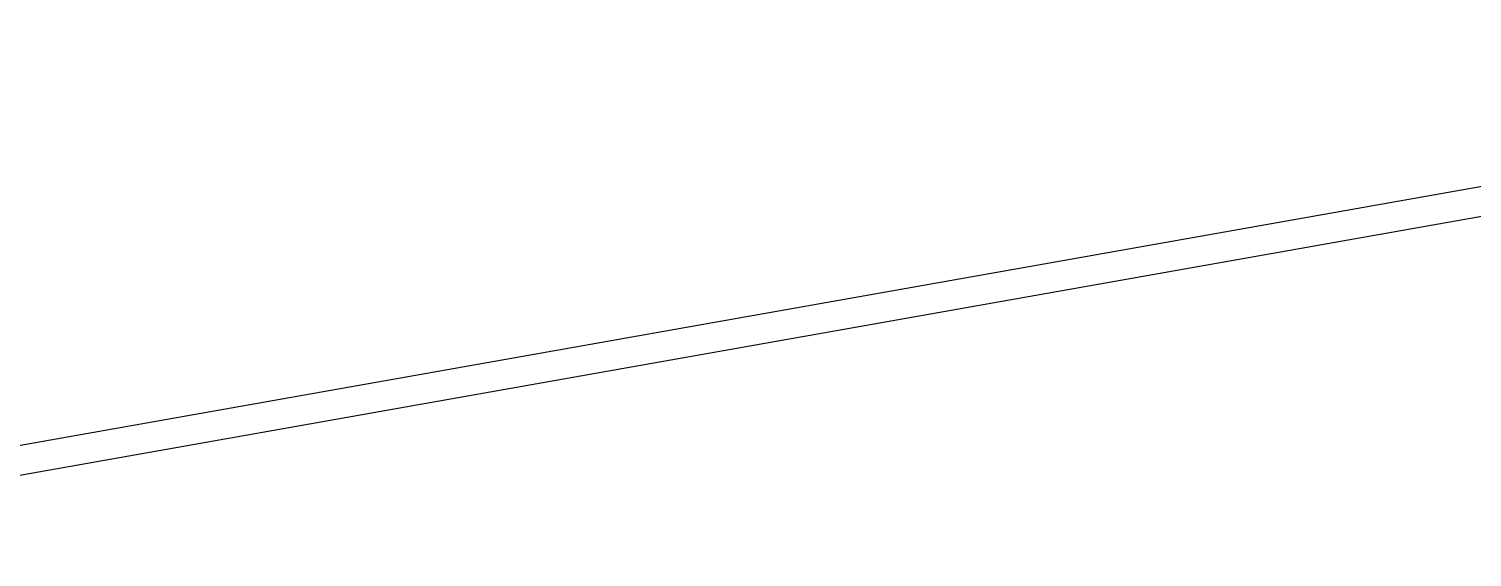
# Model space of a CAD drawing. Header units: millimetres. Extents: x -65527 to 8894748, y -37603 to 223697.
# Drawn here: x -31373.85 to -31366.71, y 101072.61 to 101075.23 of the extents above; entities that cross this region are included whole.
import ezdxf

# ---------------------------------------------------------------- set-up
doc = ezdxf.new("R2010")
doc.units = ezdxf.units.MM
doc.header["$LTSCALE"] = 10
doc.layers.add('Архитектура', color=251, linetype='Continuous')

msp = doc.modelspace()

# ---------------------------------------------------------------- linework, layer by layer
at = {"layer": 'Архитектура', "lineweight": 25, "transparency": 33554684}
for points in [[(-31366.4325, 101074.3399), (-31375.606, 101072.714, -0.414362), (-31375.9593, 101072.9609), (-31376.3849, 101075.3619, -0.151171), (-31376.3626, 101075.5405), (-31375.974, 101075.7754, -0.035408), (-31368.5859, 101077.0849), (-31367.978, 101076.4497, 0.527868), (-31367.4824, 101076.5375), (-31367.1299, 101077.3429, -0.527868), (-31366.6343, 101077.4308)], [(-31366.4325, 101074.3399), (-31375.606, 101072.714, -0.414362), (-31375.9593, 101072.9609), (-31376.3849, 101075.3619, -0.151171), (-31376.3626, 101075.5405), (-31375.974, 101075.7754, -0.035408), (-31368.5859, 101077.0849), (-31367.978, 101076.4497, 0.527868), (-31367.4824, 101076.5375), (-31367.1299, 101077.3429, -0.527868), (-31366.6343, 101077.4308)], [(-31366.4325, 101074.3399), (-31375.606, 101072.714, -0.414362), (-31375.9593, 101072.9609), (-31376.3849, 101075.3619, -0.151171), (-31376.3626, 101075.5405), (-31375.974, 101075.7754, -0.035408), (-31368.5859, 101077.0849), (-31367.978, 101076.4497, 0.527868), (-31367.4824, 101076.5375), (-31367.1299, 101077.3429, -0.527868), (-31366.6343, 101077.4308)], [(-31366.4325, 101074.3399), (-31375.606, 101072.714, -0.414362), (-31375.9593, 101072.9609), (-31376.3849, 101075.3619, -0.151171), (-31376.3626, 101075.5405), (-31375.974, 101075.7754, -0.035408), (-31368.5859, 101077.0849), (-31367.978, 101076.4497, 0.527868), (-31367.4824, 101076.5375), (-31367.1299, 101077.3429, -0.527868), (-31366.6343, 101077.4308)], [(-31366.4325, 101074.3399), (-31375.606, 101072.714, -0.414362), (-31375.9593, 101072.9609), (-31376.3849, 101075.3619, -0.151171), (-31376.3626, 101075.5405), (-31375.974, 101075.7754, -0.035408), (-31368.5859, 101077.0849), (-31367.978, 101076.4497, 0.527868), (-31367.4824, 101076.5375), (-31367.1299, 101077.3429, -0.527868), (-31366.6343, 101077.4308)], [(-31366.4325, 101074.3399), (-31375.606, 101072.714, -0.414362), (-31375.9593, 101072.9609), (-31376.3849, 101075.3619, -0.151171), (-31376.3626, 101075.5405), (-31375.974, 101075.7754, -0.035408), (-31368.5859, 101077.0849), (-31367.978, 101076.4497, 0.527868), (-31367.4824, 101076.5375), (-31367.1299, 101077.3429, -0.527868), (-31366.6343, 101077.4308)], [(-31366.4325, 101074.3399), (-31375.606, 101072.714, -0.414362), (-31375.9593, 101072.9609), (-31376.3849, 101075.3619, -0.151171), (-31376.3626, 101075.5405), (-31375.974, 101075.7754, -0.035408), (-31368.5859, 101077.0849), (-31367.978, 101076.4497, 0.527868), (-31367.4824, 101076.5375), (-31367.1299, 101077.3429, -0.527868), (-31366.6343, 101077.4308)], [(-31366.4325, 101074.3399), (-31375.606, 101072.714, -0.414362), (-31375.9593, 101072.9609), (-31376.3849, 101075.3619, -0.151171), (-31376.3626, 101075.5405), (-31375.974, 101075.7754, -0.035408), (-31368.5859, 101077.0849), (-31367.978, 101076.4497, 0.527868), (-31367.4824, 101076.5375), (-31367.1299, 101077.3429, -0.527868), (-31366.6343, 101077.4308)], [(-31366.4325, 101074.3399), (-31375.606, 101072.714, -0.414362), (-31375.9593, 101072.9609), (-31376.3849, 101075.3619, -0.151171), (-31376.3626, 101075.5405), (-31375.974, 101075.7754, -0.035408), (-31368.5859, 101077.0849), (-31367.978, 101076.4497, 0.527868), (-31367.4824, 101076.5375), (-31367.1299, 101077.3429, -0.527868), (-31366.6343, 101077.4308)], [(-31366.4325, 101074.3399), (-31375.606, 101072.714, -0.414362), (-31375.9593, 101072.9609), (-31376.3849, 101075.3619, -0.151171), (-31376.3626, 101075.5405), (-31375.974, 101075.7754, -0.035408), (-31368.5859, 101077.0849), (-31367.978, 101076.4497, 0.527868), (-31367.4824, 101076.5375), (-31367.1299, 101077.3429, -0.527868), (-31366.6343, 101077.4308)], [(-31366.4325, 101074.3399), (-31375.606, 101072.714, -0.414362), (-31375.9593, 101072.9609), (-31376.3849, 101075.3619, -0.151171), (-31376.3626, 101075.5405), (-31375.974, 101075.7754, -0.035408), (-31368.5859, 101077.0849), (-31367.978, 101076.4497, 0.527868), (-31367.4824, 101076.5375), (-31367.1299, 101077.3429, -0.527868), (-31366.6343, 101077.4308)], [(-31366.4325, 101074.3399), (-31375.606, 101072.714, -0.414362), (-31375.9593, 101072.9609), (-31376.3849, 101075.3619, -0.151171), (-31376.3626, 101075.5405), (-31375.974, 101075.7754, -0.035408), (-31368.5859, 101077.0849), (-31367.978, 101076.4497, 0.527868), (-31367.4824, 101076.5375), (-31367.1299, 101077.3429, -0.527868), (-31366.6343, 101077.4308)], [(-31366.4325, 101074.3399), (-31375.606, 101072.714, -0.414362), (-31375.9593, 101072.9609), (-31376.3849, 101075.3619, -0.151171), (-31376.3626, 101075.5405), (-31375.974, 101075.7754, -0.035408), (-31368.5859, 101077.0849), (-31367.978, 101076.4497, 0.527868), (-31367.4824, 101076.5375), (-31367.1299, 101077.3429, -0.527868), (-31366.6343, 101077.4308)], [(-31366.4325, 101074.3399), (-31375.606, 101072.714, -0.414362), (-31375.9593, 101072.9609), (-31376.3849, 101075.3619, -0.151171), (-31376.3626, 101075.5405), (-31375.974, 101075.7754, -0.035408), (-31368.5859, 101077.0849), (-31367.978, 101076.4497, 0.527868), (-31367.4824, 101076.5375), (-31367.1299, 101077.3429, -0.527868), (-31366.6343, 101077.4308)], [(-31366.4325, 101074.3399), (-31375.606, 101072.714, -0.414362), (-31375.9593, 101072.9609), (-31376.3849, 101075.3619, -0.151171), (-31376.3626, 101075.5405), (-31375.974, 101075.7754, -0.035408), (-31368.5859, 101077.0849), (-31367.978, 101076.4497, 0.527868), (-31367.4824, 101076.5375), (-31367.1299, 101077.3429, -0.527868), (-31366.6343, 101077.4308)], [(-31366.4325, 101074.3399), (-31375.606, 101072.714, -0.414362), (-31375.9593, 101072.9609), (-31376.3849, 101075.3619, -0.151171), (-31376.3626, 101075.5405), (-31375.974, 101075.7754, -0.035408), (-31368.5859, 101077.0849), (-31367.978, 101076.4497, 0.527868), (-31367.4824, 101076.5375), (-31367.1299, 101077.3429, -0.527868), (-31366.6343, 101077.4308)], [(-31366.4325, 101074.3399), (-31375.606, 101072.714, -0.414362), (-31375.9593, 101072.9609), (-31376.3849, 101075.3619, -0.151171), (-31376.3626, 101075.5405), (-31375.974, 101075.7754, -0.035408), (-31368.5859, 101077.0849), (-31367.978, 101076.4497, 0.527868), (-31367.4824, 101076.5375), (-31367.1299, 101077.3429, -0.527868), (-31366.6343, 101077.4308)], [(-31366.4325, 101074.3399), (-31375.606, 101072.714, -0.414362), (-31375.9593, 101072.9609), (-31376.3849, 101075.3619, -0.151171), (-31376.3626, 101075.5405), (-31375.974, 101075.7754, -0.035408), (-31368.5859, 101077.0849), (-31367.978, 101076.4497, 0.527868), (-31367.4824, 101076.5375), (-31367.1299, 101077.3429, -0.527868), (-31366.6343, 101077.4308)], [(-31366.4325, 101074.3399), (-31375.606, 101072.714, -0.414362), (-31375.9593, 101072.9609), (-31376.3849, 101075.3619, -0.151171), (-31376.3626, 101075.5405), (-31375.974, 101075.7754, -0.035408), (-31368.5859, 101077.0849), (-31367.978, 101076.4497, 0.527868), (-31367.4824, 101076.5375), (-31367.1299, 101077.3429, -0.527868), (-31366.6343, 101077.4308)], [(-31366.4325, 101074.3399), (-31375.606, 101072.714, -0.414362), (-31375.9593, 101072.9609), (-31376.3849, 101075.3619, -0.151171), (-31376.3626, 101075.5405), (-31375.974, 101075.7754, -0.035408), (-31368.5859, 101077.0849), (-31367.978, 101076.4497, 0.527868), (-31367.4824, 101076.5375), (-31367.1299, 101077.3429, -0.527868), (-31366.6343, 101077.4308)], [(-31366.4325, 101074.3399), (-31375.606, 101072.714, -0.414362), (-31375.9593, 101072.9609), (-31376.3849, 101075.3619, -0.151171), (-31376.3626, 101075.5405), (-31375.974, 101075.7754, -0.035408), (-31368.5859, 101077.0849), (-31367.978, 101076.4497, 0.527868), (-31367.4824, 101076.5375), (-31367.1299, 101077.3429, -0.527868), (-31366.6343, 101077.4308)], [(-31366.4325, 101074.3399), (-31375.606, 101072.714, -0.414362), (-31375.9593, 101072.9609), (-31376.3849, 101075.3619, -0.151171), (-31376.3626, 101075.5405), (-31375.974, 101075.7754, -0.035408), (-31368.5859, 101077.0849), (-31367.978, 101076.4497, 0.527868), (-31367.4824, 101076.5375), (-31367.1299, 101077.3429, -0.527868), (-31366.6343, 101077.4308)], [(-31366.4325, 101074.3399), (-31375.606, 101072.714, -0.414362), (-31375.9593, 101072.9609), (-31376.3849, 101075.3619, -0.151171), (-31376.3626, 101075.5405), (-31375.974, 101075.7754, -0.035408), (-31368.5859, 101077.0849), (-31367.978, 101076.4497, 0.527868), (-31367.4824, 101076.5375), (-31367.1299, 101077.3429, -0.527868), (-31366.6343, 101077.4308)], [(-31366.4325, 101074.3399), (-31375.606, 101072.714, -0.414362), (-31375.9593, 101072.9609), (-31376.3849, 101075.3619, -0.151171), (-31376.3626, 101075.5405), (-31375.974, 101075.7754, -0.035408), (-31368.5859, 101077.0849), (-31367.978, 101076.4497, 0.527868), (-31367.4824, 101076.5375), (-31367.1299, 101077.3429, -0.527868), (-31366.6343, 101077.4308)], [(-31366.4325, 101074.3399), (-31375.606, 101072.714, -0.414362), (-31375.9593, 101072.9609), (-31376.3849, 101075.3619, -0.151171), (-31376.3626, 101075.5405), (-31375.974, 101075.7754, -0.035408), (-31368.5859, 101077.0849), (-31367.978, 101076.4497, 0.527868), (-31367.4824, 101076.5375), (-31367.1299, 101077.3429, -0.527868), (-31366.6343, 101077.4308)], [(-31366.4325, 101074.3399), (-31375.606, 101072.714, -0.414362), (-31375.9593, 101072.9609), (-31376.3849, 101075.3619, -0.151171), (-31376.3626, 101075.5405), (-31375.974, 101075.7754, -0.035408), (-31368.5859, 101077.0849), (-31367.978, 101076.4497, 0.527868), (-31367.4824, 101076.5375), (-31367.1299, 101077.3429, -0.527868), (-31366.6343, 101077.4308)], [(-31366.4325, 101074.3399), (-31375.606, 101072.714, -0.414362), (-31375.9593, 101072.9609), (-31376.3849, 101075.3619, -0.151171), (-31376.3626, 101075.5405), (-31375.974, 101075.7754, -0.035408), (-31368.5859, 101077.0849), (-31367.978, 101076.4497, 0.527868), (-31367.4824, 101076.5375), (-31367.1299, 101077.3429, -0.527868), (-31366.6343, 101077.4308)], [(-31366.4325, 101074.3399), (-31375.606, 101072.714, -0.414362), (-31375.9593, 101072.9609), (-31376.3849, 101075.3619, -0.151171), (-31376.3626, 101075.5405), (-31375.974, 101075.7754, -0.035408), (-31368.5859, 101077.0849), (-31367.978, 101076.4497, 0.527868), (-31367.4824, 101076.5375), (-31367.1299, 101077.3429, -0.527868), (-31366.6343, 101077.4308)], [(-31366.4325, 101074.3399), (-31375.606, 101072.714, -0.414362), (-31375.9593, 101072.9609), (-31376.3849, 101075.3619, -0.151171), (-31376.3626, 101075.5405), (-31375.974, 101075.7754, -0.035408), (-31368.5859, 101077.0849), (-31367.978, 101076.4497, 0.527868), (-31367.4824, 101076.5375), (-31367.1299, 101077.3429, -0.527868), (-31366.6343, 101077.4308)], [(-31366.4325, 101074.3399), (-31375.606, 101072.714, -0.414362), (-31375.9593, 101072.9609), (-31376.3849, 101075.3619, -0.151171), (-31376.3626, 101075.5405), (-31375.974, 101075.7754, -0.035408), (-31368.5859, 101077.0849), (-31367.978, 101076.4497, 0.527868), (-31367.4824, 101076.5375), (-31367.1299, 101077.3429, -0.527868), (-31366.6343, 101077.4308)], [(-31366.4325, 101074.3399), (-31375.606, 101072.714, -0.414362), (-31375.9593, 101072.9609), (-31376.3849, 101075.3619, -0.151171), (-31376.3626, 101075.5405), (-31375.974, 101075.7754, -0.035408), (-31368.5859, 101077.0849), (-31367.978, 101076.4497, 0.527868), (-31367.4824, 101076.5375), (-31367.1299, 101077.3429, -0.527868), (-31366.6343, 101077.4308)], [(-31366.4325, 101074.3399), (-31375.606, 101072.714, -0.414362), (-31375.9593, 101072.9609), (-31376.3849, 101075.3619, -0.151171), (-31376.3626, 101075.5405), (-31375.974, 101075.7754, -0.035408), (-31368.5859, 101077.0849), (-31367.978, 101076.4497, 0.527868), (-31367.4824, 101076.5375), (-31367.1299, 101077.3429, -0.527868), (-31366.6343, 101077.4308)], [(-31366.4325, 101074.3399), (-31375.606, 101072.714, -0.414362), (-31375.9593, 101072.9609), (-31376.3849, 101075.3619, -0.151171), (-31376.3626, 101075.5405), (-31375.974, 101075.7754, -0.035408), (-31368.5859, 101077.0849), (-31367.978, 101076.4497, 0.527868), (-31367.4824, 101076.5375), (-31367.1299, 101077.3429, -0.527868), (-31366.6343, 101077.4308)], [(-31366.4325, 101074.3399), (-31375.606, 101072.714, -0.414362), (-31375.9593, 101072.9609), (-31376.3849, 101075.3619, -0.151171), (-31376.3626, 101075.5405), (-31375.974, 101075.7754, -0.035408), (-31368.5859, 101077.0849), (-31367.978, 101076.4497, 0.527868), (-31367.4824, 101076.5375), (-31367.1299, 101077.3429, -0.527868), (-31366.6343, 101077.4308)], [(-31366.4325, 101074.3399), (-31375.606, 101072.714, -0.414362), (-31375.9593, 101072.9609), (-31376.3849, 101075.3619, -0.151171), (-31376.3626, 101075.5405), (-31375.974, 101075.7754, -0.035408), (-31368.5859, 101077.0849), (-31367.978, 101076.4497, 0.527868), (-31367.4824, 101076.5375), (-31367.1299, 101077.3429, -0.527868), (-31366.6343, 101077.4308)], [(-31366.4325, 101074.3399), (-31375.606, 101072.714, -0.414362), (-31375.9593, 101072.9609), (-31376.3849, 101075.3619, -0.151171), (-31376.3626, 101075.5405), (-31375.974, 101075.7754, -0.035408), (-31368.5859, 101077.0849), (-31367.978, 101076.4497, 0.527868), (-31367.4824, 101076.5375), (-31367.1299, 101077.3429, -0.527868), (-31366.6343, 101077.4308)], [(-31366.4325, 101074.3399), (-31375.606, 101072.714, -0.414362), (-31375.9593, 101072.9609), (-31376.3849, 101075.3619, -0.151171), (-31376.3626, 101075.5405), (-31375.974, 101075.7754, -0.035408), (-31368.5859, 101077.0849), (-31367.978, 101076.4497, 0.527868), (-31367.4824, 101076.5375), (-31367.1299, 101077.3429, -0.527868), (-31366.6343, 101077.4308)], [(-31366.4325, 101074.3399), (-31375.606, 101072.714, -0.414362), (-31375.9593, 101072.9609), (-31376.3849, 101075.3619, -0.151171), (-31376.3626, 101075.5405), (-31375.974, 101075.7754, -0.035408), (-31368.5859, 101077.0849), (-31367.978, 101076.4497, 0.527868), (-31367.4824, 101076.5375), (-31367.1299, 101077.3429, -0.527868), (-31366.6343, 101077.4308)], [(-31366.4325, 101074.3399), (-31375.606, 101072.714, -0.414362), (-31375.9593, 101072.9609), (-31376.3849, 101075.3619, -0.151171), (-31376.3626, 101075.5405), (-31375.974, 101075.7754, -0.035408), (-31368.5859, 101077.0849), (-31367.978, 101076.4497, 0.527868), (-31367.4824, 101076.5375), (-31367.1299, 101077.3429, -0.527868), (-31366.6343, 101077.4308)], [(-31366.4325, 101074.3399), (-31375.606, 101072.714, -0.414362), (-31375.9593, 101072.9609), (-31376.3849, 101075.3619, -0.151171), (-31376.3626, 101075.5405), (-31375.974, 101075.7754, -0.035408), (-31368.5859, 101077.0849), (-31367.978, 101076.4497, 0.527868), (-31367.4824, 101076.5375), (-31367.1299, 101077.3429, -0.527868), (-31366.6343, 101077.4308)], [(-31366.4325, 101074.3399), (-31375.606, 101072.714, -0.414362), (-31375.9593, 101072.9609), (-31376.3849, 101075.3619, -0.151171), (-31376.3626, 101075.5405), (-31375.974, 101075.7754, -0.035408), (-31368.5859, 101077.0849), (-31367.978, 101076.4497, 0.527868), (-31367.4824, 101076.5375), (-31367.1299, 101077.3429, -0.527868), (-31366.6343, 101077.4308)], [(-31366.4325, 101074.3399), (-31375.606, 101072.714, -0.414362), (-31375.9593, 101072.9609), (-31376.3849, 101075.3619, -0.151171), (-31376.3626, 101075.5405), (-31375.974, 101075.7754, -0.035408), (-31368.5859, 101077.0849), (-31367.978, 101076.4497, 0.527868), (-31367.4824, 101076.5375), (-31367.1299, 101077.3429, -0.527868), (-31366.6343, 101077.4308)], [(-31366.4325, 101074.3399), (-31375.606, 101072.714, -0.414362), (-31375.9593, 101072.9609), (-31376.3849, 101075.3619, -0.151171), (-31376.3626, 101075.5405), (-31375.974, 101075.7754, -0.035408), (-31368.5859, 101077.0849), (-31367.978, 101076.4497, 0.527868), (-31367.4824, 101076.5375), (-31367.1299, 101077.3429, -0.527868), (-31366.6343, 101077.4308)], [(-31366.4325, 101074.3399), (-31375.606, 101072.714, -0.414362), (-31375.9593, 101072.9609), (-31376.3849, 101075.3619, -0.151171), (-31376.3626, 101075.5405), (-31375.974, 101075.7754, -0.035408), (-31368.5859, 101077.0849), (-31367.978, 101076.4497, 0.527868), (-31367.4824, 101076.5375), (-31367.1299, 101077.3429, -0.527868), (-31366.6343, 101077.4308)], [(-31366.4325, 101074.3399), (-31375.606, 101072.714, -0.414362), (-31375.9593, 101072.9609), (-31376.3849, 101075.3619, -0.151171), (-31376.3626, 101075.5405), (-31375.974, 101075.7754, -0.035408), (-31368.5859, 101077.0849), (-31367.978, 101076.4497, 0.527868), (-31367.4824, 101076.5375), (-31367.1299, 101077.3429, -0.527868), (-31366.6343, 101077.4308)], [(-31366.4325, 101074.3399), (-31375.606, 101072.714, -0.414362), (-31375.9593, 101072.9609), (-31376.3849, 101075.3619, -0.151171), (-31376.3626, 101075.5405), (-31375.974, 101075.7754, -0.035408), (-31368.5859, 101077.0849), (-31367.978, 101076.4497, 0.527868), (-31367.4824, 101076.5375), (-31367.1299, 101077.3429, -0.527868), (-31366.6343, 101077.4308)], [(-31366.4325, 101074.3399), (-31375.606, 101072.714, -0.414362), (-31375.9593, 101072.9609), (-31376.3849, 101075.3619, -0.151171), (-31376.3626, 101075.5405), (-31375.974, 101075.7754, -0.035408), (-31368.5859, 101077.0849), (-31367.978, 101076.4497, 0.527868), (-31367.4824, 101076.5375), (-31367.1299, 101077.3429, -0.527868), (-31366.6343, 101077.4308)], [(-31366.4325, 101074.3399), (-31375.606, 101072.714, -0.414362), (-31375.9593, 101072.9609), (-31376.3849, 101075.3619, -0.151171), (-31376.3626, 101075.5405), (-31375.974, 101075.7754, -0.035408), (-31368.5859, 101077.0849), (-31367.978, 101076.4497, 0.527868), (-31367.4824, 101076.5375), (-31367.1299, 101077.3429, -0.527868), (-31366.6343, 101077.4308)], [(-31366.4325, 101074.3399), (-31375.606, 101072.714, -0.414362), (-31375.9593, 101072.9609), (-31376.3849, 101075.3619, -0.151171), (-31376.3626, 101075.5405), (-31375.974, 101075.7754, -0.035408), (-31368.5859, 101077.0849), (-31367.978, 101076.4497, 0.527868), (-31367.4824, 101076.5375), (-31367.1299, 101077.3429, -0.527868), (-31366.6343, 101077.4308)], [(-31366.4325, 101074.3399), (-31375.606, 101072.714, -0.414362), (-31375.9593, 101072.9609), (-31376.3849, 101075.3619, -0.151171), (-31376.3626, 101075.5405), (-31375.974, 101075.7754, -0.035408), (-31368.5859, 101077.0849), (-31367.978, 101076.4497, 0.527868), (-31367.4824, 101076.5375), (-31367.1299, 101077.3429, -0.527868), (-31366.6343, 101077.4308)], [(-31366.4325, 101074.3399), (-31375.606, 101072.714, -0.414362), (-31375.9593, 101072.9609), (-31376.3849, 101075.3619, -0.151171), (-31376.3626, 101075.5405), (-31375.974, 101075.7754, -0.035408), (-31368.5859, 101077.0849), (-31367.978, 101076.4497, 0.527868), (-31367.4824, 101076.5375), (-31367.1299, 101077.3429, -0.527868), (-31366.6343, 101077.4308)], [(-31366.4325, 101074.3399), (-31375.606, 101072.714, -0.414362), (-31375.9593, 101072.9609), (-31376.3849, 101075.3619, -0.151171), (-31376.3626, 101075.5405), (-31375.974, 101075.7754, -0.035408), (-31368.5859, 101077.0849), (-31367.978, 101076.4497, 0.527868), (-31367.4824, 101076.5375), (-31367.1299, 101077.3429, -0.527868), (-31366.6343, 101077.4308)], [(-31366.4325, 101074.3399), (-31375.606, 101072.714, -0.414362), (-31375.9593, 101072.9609), (-31376.3849, 101075.3619, -0.151171), (-31376.3626, 101075.5405), (-31375.974, 101075.7754, -0.035408), (-31368.5859, 101077.0849), (-31367.978, 101076.4497, 0.527868), (-31367.4824, 101076.5375), (-31367.1299, 101077.3429, -0.527868), (-31366.6343, 101077.4308)], [(-31366.4325, 101074.3399), (-31375.606, 101072.714, -0.414362), (-31375.9593, 101072.9609), (-31376.3849, 101075.3619, -0.151171), (-31376.3626, 101075.5405), (-31375.974, 101075.7754, -0.035408), (-31368.5859, 101077.0849), (-31367.978, 101076.4497, 0.527868), (-31367.4824, 101076.5375), (-31367.1299, 101077.3429, -0.527868), (-31366.6343, 101077.4308)], [(-31366.4325, 101074.3399), (-31375.606, 101072.714, -0.414362), (-31375.9593, 101072.9609), (-31376.3849, 101075.3619, -0.151171), (-31376.3626, 101075.5405), (-31375.974, 101075.7754, -0.035408), (-31368.5859, 101077.0849), (-31367.978, 101076.4497, 0.527868), (-31367.4824, 101076.5375), (-31367.1299, 101077.3429, -0.527868), (-31366.6343, 101077.4308)], [(-31366.4325, 101074.3399), (-31375.606, 101072.714, -0.414362), (-31375.9593, 101072.9609), (-31376.3849, 101075.3619, -0.151171), (-31376.3626, 101075.5405), (-31375.974, 101075.7754, -0.035408), (-31368.5859, 101077.0849), (-31367.978, 101076.4497, 0.527868), (-31367.4824, 101076.5375), (-31367.1299, 101077.3429, -0.527868), (-31366.6343, 101077.4308)], [(-31366.4325, 101074.3399), (-31375.606, 101072.714, -0.414362), (-31375.9593, 101072.9609), (-31376.3849, 101075.3619, -0.151171), (-31376.3626, 101075.5405), (-31375.974, 101075.7754, -0.035408), (-31368.5859, 101077.0849), (-31367.978, 101076.4497, 0.527868), (-31367.4824, 101076.5375), (-31367.1299, 101077.3429, -0.527868), (-31366.6343, 101077.4308)], [(-31366.4325, 101074.3399), (-31375.606, 101072.714, -0.414362), (-31375.9593, 101072.9609), (-31376.3849, 101075.3619, -0.151171), (-31376.3626, 101075.5405), (-31375.974, 101075.7754, -0.035408), (-31368.5859, 101077.0849), (-31367.978, 101076.4497, 0.527868), (-31367.4824, 101076.5375), (-31367.1299, 101077.3429, -0.527868), (-31366.6343, 101077.4308)], [(-31355.4247, 101066.0081), (-31354.5312, 101070.7479, 0.249629), (-31354.6772, 101071.2424), (-31355.5677, 101072.0752, -0.267349), (-31355.8273, 101073.0764), (-31354.9961, 101076.0716, 0.551224), (-31355.3431, 101076.4527), (-31358.7046, 101075.8569), (-31359.2197, 101075.2703), (-31359.1133, 101074.67), (-31358.0329, 101074.8615), (-31357.7563, 101073.3009, -0.414326), (-31358.5959, 101072.0995), (-31365.1987, 101070.9292, -0.414362), (-31365.5521, 101071.1762), (-31365.9563, 101073.4572), (-31364.9959, 101073.6274), (-31365.1023, 101074.2276), (-31365.6676, 101074.6227), (-31405.2897, 101067.6002)], [(-31355.4247, 101066.0081), (-31354.5312, 101070.7479, 0.249629), (-31354.6772, 101071.2424), (-31355.5677, 101072.0752, -0.267349), (-31355.8273, 101073.0764), (-31354.9961, 101076.0716, 0.551224), (-31355.3431, 101076.4527), (-31358.7046, 101075.8569), (-31359.2197, 101075.2703), (-31359.1133, 101074.67), (-31358.0329, 101074.8615), (-31357.7563, 101073.3009, -0.414326), (-31358.5959, 101072.0995), (-31365.1987, 101070.9292, -0.414362), (-31365.5521, 101071.1762), (-31365.9563, 101073.4572), (-31364.9959, 101073.6274), (-31365.1023, 101074.2276), (-31365.6676, 101074.6227), (-31405.2897, 101067.6002)], [(-31355.4247, 101066.0081), (-31354.5312, 101070.7479, 0.249629), (-31354.6772, 101071.2424), (-31355.5677, 101072.0752, -0.267349), (-31355.8273, 101073.0764), (-31354.9961, 101076.0716, 0.551224), (-31355.3431, 101076.4527), (-31358.7046, 101075.8569), (-31359.2197, 101075.2703), (-31359.1133, 101074.67), (-31358.0329, 101074.8615), (-31357.7563, 101073.3009, -0.414326), (-31358.5959, 101072.0995), (-31365.1987, 101070.9292, -0.414362), (-31365.5521, 101071.1762), (-31365.9563, 101073.4572), (-31364.9959, 101073.6274), (-31365.1023, 101074.2276), (-31365.6676, 101074.6227), (-31405.2897, 101067.6002)], [(-31355.4247, 101066.0081), (-31354.5312, 101070.7479, 0.249629), (-31354.6772, 101071.2424), (-31355.5677, 101072.0752, -0.267349), (-31355.8273, 101073.0764), (-31354.9961, 101076.0716, 0.551224), (-31355.3431, 101076.4527), (-31358.7046, 101075.8569), (-31359.2197, 101075.2703), (-31359.1133, 101074.67), (-31358.0329, 101074.8615), (-31357.7563, 101073.3009, -0.414326), (-31358.5959, 101072.0995), (-31365.1987, 101070.9292, -0.414362), (-31365.5521, 101071.1762), (-31365.9563, 101073.4572), (-31364.9959, 101073.6274), (-31365.1023, 101074.2276), (-31365.6676, 101074.6227), (-31405.2897, 101067.6002)], [(-31355.4247, 101066.0081), (-31354.5312, 101070.7479, 0.249629), (-31354.6772, 101071.2424), (-31355.5677, 101072.0752, -0.267349), (-31355.8273, 101073.0764), (-31354.9961, 101076.0716, 0.551224), (-31355.3431, 101076.4527), (-31358.7046, 101075.8569), (-31359.2197, 101075.2703), (-31359.1133, 101074.67), (-31358.0329, 101074.8615), (-31357.7563, 101073.3009, -0.414326), (-31358.5959, 101072.0995), (-31365.1987, 101070.9292, -0.414362), (-31365.5521, 101071.1762), (-31365.9563, 101073.4572), (-31364.9959, 101073.6274), (-31365.1023, 101074.2276), (-31365.6676, 101074.6227), (-31405.2897, 101067.6002)], [(-31355.4247, 101066.0081), (-31354.5312, 101070.7479, 0.249629), (-31354.6772, 101071.2424), (-31355.5677, 101072.0752, -0.267349), (-31355.8273, 101073.0764), (-31354.9961, 101076.0716, 0.551224), (-31355.3431, 101076.4527), (-31358.7046, 101075.8569), (-31359.2197, 101075.2703), (-31359.1133, 101074.67), (-31358.0329, 101074.8615), (-31357.7563, 101073.3009, -0.414326), (-31358.5959, 101072.0995), (-31365.1987, 101070.9292, -0.414362), (-31365.5521, 101071.1762), (-31365.9563, 101073.4572), (-31364.9959, 101073.6274), (-31365.1023, 101074.2276), (-31365.6676, 101074.6227), (-31405.2897, 101067.6002)], [(-31355.4247, 101066.0081), (-31354.5312, 101070.7479, 0.249629), (-31354.6772, 101071.2424), (-31355.5677, 101072.0752, -0.267349), (-31355.8273, 101073.0764), (-31354.9961, 101076.0716, 0.551224), (-31355.3431, 101076.4527), (-31358.7046, 101075.8569), (-31359.2197, 101075.2703), (-31359.1133, 101074.67), (-31358.0329, 101074.8615), (-31357.7563, 101073.3009, -0.414326), (-31358.5959, 101072.0995), (-31365.1987, 101070.9292, -0.414362), (-31365.5521, 101071.1762), (-31365.9563, 101073.4572), (-31364.9959, 101073.6274), (-31365.1023, 101074.2276), (-31365.6676, 101074.6227), (-31405.2897, 101067.6002)], [(-31355.4247, 101066.0081), (-31354.5312, 101070.7479, 0.249629), (-31354.6772, 101071.2424), (-31355.5677, 101072.0752, -0.267349), (-31355.8273, 101073.0764), (-31354.9961, 101076.0716, 0.551224), (-31355.3431, 101076.4527), (-31358.7046, 101075.8569), (-31359.2197, 101075.2703), (-31359.1133, 101074.67), (-31358.0329, 101074.8615), (-31357.7563, 101073.3009, -0.414326), (-31358.5959, 101072.0995), (-31365.1987, 101070.9292, -0.414362), (-31365.5521, 101071.1762), (-31365.9563, 101073.4572), (-31364.9959, 101073.6274), (-31365.1023, 101074.2276), (-31365.6676, 101074.6227), (-31405.2897, 101067.6002)], [(-31355.4247, 101066.0081), (-31354.5312, 101070.7479, 0.249629), (-31354.6772, 101071.2424), (-31355.5677, 101072.0752, -0.267349), (-31355.8273, 101073.0764), (-31354.9961, 101076.0716, 0.551224), (-31355.3431, 101076.4527), (-31358.7046, 101075.8569), (-31359.2197, 101075.2703), (-31359.1133, 101074.67), (-31358.0329, 101074.8615), (-31357.7563, 101073.3009, -0.414326), (-31358.5959, 101072.0995), (-31365.1987, 101070.9292, -0.414362), (-31365.5521, 101071.1762), (-31365.9563, 101073.4572), (-31364.9959, 101073.6274), (-31365.1023, 101074.2276), (-31365.6676, 101074.6227), (-31405.2897, 101067.6002)], [(-31355.4247, 101066.0081), (-31354.5312, 101070.7479, 0.249629), (-31354.6772, 101071.2424), (-31355.5677, 101072.0752, -0.267349), (-31355.8273, 101073.0764), (-31354.9961, 101076.0716, 0.551224), (-31355.3431, 101076.4527), (-31358.7046, 101075.8569), (-31359.2197, 101075.2703), (-31359.1133, 101074.67), (-31358.0329, 101074.8615), (-31357.7563, 101073.3009, -0.414326), (-31358.5959, 101072.0995), (-31365.1987, 101070.9292, -0.414362), (-31365.5521, 101071.1762), (-31365.9563, 101073.4572), (-31364.9959, 101073.6274), (-31365.1023, 101074.2276), (-31365.6676, 101074.6227), (-31405.2897, 101067.6002)], [(-31355.4247, 101066.0081), (-31354.5312, 101070.7479, 0.249629), (-31354.6772, 101071.2424), (-31355.5677, 101072.0752, -0.267349), (-31355.8273, 101073.0764), (-31354.9961, 101076.0716, 0.551224), (-31355.3431, 101076.4527), (-31358.7046, 101075.8569), (-31359.2197, 101075.2703), (-31359.1133, 101074.67), (-31358.0329, 101074.8615), (-31357.7563, 101073.3009, -0.414326), (-31358.5959, 101072.0995), (-31365.1987, 101070.9292, -0.414362), (-31365.5521, 101071.1762), (-31365.9563, 101073.4572), (-31364.9959, 101073.6274), (-31365.1023, 101074.2276), (-31365.6676, 101074.6227), (-31405.2897, 101067.6002)], [(-31355.4247, 101066.0081), (-31354.5312, 101070.7479, 0.249629), (-31354.6772, 101071.2424), (-31355.5677, 101072.0752, -0.267349), (-31355.8273, 101073.0764), (-31354.9961, 101076.0716, 0.551224), (-31355.3431, 101076.4527), (-31358.7046, 101075.8569), (-31359.2197, 101075.2703), (-31359.1133, 101074.67), (-31358.0329, 101074.8615), (-31357.7563, 101073.3009, -0.414326), (-31358.5959, 101072.0995), (-31365.1987, 101070.9292, -0.414362), (-31365.5521, 101071.1762), (-31365.9563, 101073.4572), (-31364.9959, 101073.6274), (-31365.1023, 101074.2276), (-31365.6676, 101074.6227), (-31405.2897, 101067.6002)], [(-31355.4247, 101066.0081), (-31354.5312, 101070.7479, 0.249629), (-31354.6772, 101071.2424), (-31355.5677, 101072.0752, -0.267349), (-31355.8273, 101073.0764), (-31354.9961, 101076.0716, 0.551224), (-31355.3431, 101076.4527), (-31358.7046, 101075.8569), (-31359.2197, 101075.2703), (-31359.1133, 101074.67), (-31358.0329, 101074.8615), (-31357.7563, 101073.3009, -0.414326), (-31358.5959, 101072.0995), (-31365.1987, 101070.9292, -0.414362), (-31365.5521, 101071.1762), (-31365.9563, 101073.4572), (-31364.9959, 101073.6274), (-31365.1023, 101074.2276), (-31365.6676, 101074.6227), (-31405.2897, 101067.6002)], [(-31355.4247, 101066.0081), (-31354.5312, 101070.7479, 0.249629), (-31354.6772, 101071.2424), (-31355.5677, 101072.0752, -0.267349), (-31355.8273, 101073.0764), (-31354.9961, 101076.0716, 0.551224), (-31355.3431, 101076.4527), (-31358.7046, 101075.8569), (-31359.2197, 101075.2703), (-31359.1133, 101074.67), (-31358.0329, 101074.8615), (-31357.7563, 101073.3009, -0.414326), (-31358.5959, 101072.0995), (-31365.1987, 101070.9292, -0.414362), (-31365.5521, 101071.1762), (-31365.9563, 101073.4572), (-31364.9959, 101073.6274), (-31365.1023, 101074.2276), (-31365.6676, 101074.6227), (-31405.2897, 101067.6002)], [(-31355.4247, 101066.0081), (-31354.5312, 101070.7479, 0.249629), (-31354.6772, 101071.2424), (-31355.5677, 101072.0752, -0.267349), (-31355.8273, 101073.0764), (-31354.9961, 101076.0716, 0.551224), (-31355.3431, 101076.4527), (-31358.7046, 101075.8569), (-31359.2197, 101075.2703), (-31359.1133, 101074.67), (-31358.0329, 101074.8615), (-31357.7563, 101073.3009, -0.414326), (-31358.5959, 101072.0995), (-31365.1987, 101070.9292, -0.414362), (-31365.5521, 101071.1762), (-31365.9563, 101073.4572), (-31364.9959, 101073.6274), (-31365.1023, 101074.2276), (-31365.6676, 101074.6227), (-31405.2897, 101067.6002)], [(-31355.4247, 101066.0081), (-31354.5312, 101070.7479, 0.249629), (-31354.6772, 101071.2424), (-31355.5677, 101072.0752, -0.267349), (-31355.8273, 101073.0764), (-31354.9961, 101076.0716, 0.551224), (-31355.3431, 101076.4527), (-31358.7046, 101075.8569), (-31359.2197, 101075.2703), (-31359.1133, 101074.67), (-31358.0329, 101074.8615), (-31357.7563, 101073.3009, -0.414326), (-31358.5959, 101072.0995), (-31365.1987, 101070.9292, -0.414362), (-31365.5521, 101071.1762), (-31365.9563, 101073.4572), (-31364.9959, 101073.6274), (-31365.1023, 101074.2276), (-31365.6676, 101074.6227), (-31405.2897, 101067.6002)], [(-31355.4247, 101066.0081), (-31354.5312, 101070.7479, 0.249629), (-31354.6772, 101071.2424), (-31355.5677, 101072.0752, -0.267349), (-31355.8273, 101073.0764), (-31354.9961, 101076.0716, 0.551224), (-31355.3431, 101076.4527), (-31358.7046, 101075.8569), (-31359.2197, 101075.2703), (-31359.1133, 101074.67), (-31358.0329, 101074.8615), (-31357.7563, 101073.3009, -0.414326), (-31358.5959, 101072.0995), (-31365.1987, 101070.9292, -0.414362), (-31365.5521, 101071.1762), (-31365.9563, 101073.4572), (-31364.9959, 101073.6274), (-31365.1023, 101074.2276), (-31365.6676, 101074.6227), (-31405.2897, 101067.6002)], [(-31355.4247, 101066.0081), (-31354.5312, 101070.7479, 0.249629), (-31354.6772, 101071.2424), (-31355.5677, 101072.0752, -0.267349), (-31355.8273, 101073.0764), (-31354.9961, 101076.0716, 0.551224), (-31355.3431, 101076.4527), (-31358.7046, 101075.8569), (-31359.2197, 101075.2703), (-31359.1133, 101074.67), (-31358.0329, 101074.8615), (-31357.7563, 101073.3009, -0.414326), (-31358.5959, 101072.0995), (-31365.1987, 101070.9292, -0.414362), (-31365.5521, 101071.1762), (-31365.9563, 101073.4572), (-31364.9959, 101073.6274), (-31365.1023, 101074.2276), (-31365.6676, 101074.6227), (-31405.2897, 101067.6002)], [(-31355.4247, 101066.0081), (-31354.5312, 101070.7479, 0.249629), (-31354.6772, 101071.2424), (-31355.5677, 101072.0752, -0.267349), (-31355.8273, 101073.0764), (-31354.9961, 101076.0716, 0.551224), (-31355.3431, 101076.4527), (-31358.7046, 101075.8569), (-31359.2197, 101075.2703), (-31359.1133, 101074.67), (-31358.0329, 101074.8615), (-31357.7563, 101073.3009, -0.414326), (-31358.5959, 101072.0995), (-31365.1987, 101070.9292, -0.414362), (-31365.5521, 101071.1762), (-31365.9563, 101073.4572), (-31364.9959, 101073.6274), (-31365.1023, 101074.2276), (-31365.6676, 101074.6227), (-31405.2897, 101067.6002)], [(-31355.4247, 101066.0081), (-31354.5312, 101070.7479, 0.249629), (-31354.6772, 101071.2424), (-31355.5677, 101072.0752, -0.267349), (-31355.8273, 101073.0764), (-31354.9961, 101076.0716, 0.551224), (-31355.3431, 101076.4527), (-31358.7046, 101075.8569), (-31359.2197, 101075.2703), (-31359.1133, 101074.67), (-31358.0329, 101074.8615), (-31357.7563, 101073.3009, -0.414326), (-31358.5959, 101072.0995), (-31365.1987, 101070.9292, -0.414362), (-31365.5521, 101071.1762), (-31365.9563, 101073.4572), (-31364.9959, 101073.6274), (-31365.1023, 101074.2276), (-31365.6676, 101074.6227), (-31405.2897, 101067.6002)], [(-31355.4247, 101066.0081), (-31354.5312, 101070.7479, 0.249629), (-31354.6772, 101071.2424), (-31355.5677, 101072.0752, -0.267349), (-31355.8273, 101073.0764), (-31354.9961, 101076.0716, 0.551224), (-31355.3431, 101076.4527), (-31358.7046, 101075.8569), (-31359.2197, 101075.2703), (-31359.1133, 101074.67), (-31358.0329, 101074.8615), (-31357.7563, 101073.3009, -0.414326), (-31358.5959, 101072.0995), (-31365.1987, 101070.9292, -0.414362), (-31365.5521, 101071.1762), (-31365.9563, 101073.4572), (-31364.9959, 101073.6274), (-31365.1023, 101074.2276), (-31365.6676, 101074.6227), (-31405.2897, 101067.6002)], [(-31355.4247, 101066.0081), (-31354.5312, 101070.7479, 0.249629), (-31354.6772, 101071.2424), (-31355.5677, 101072.0752, -0.267349), (-31355.8273, 101073.0764), (-31354.9961, 101076.0716, 0.551224), (-31355.3431, 101076.4527), (-31358.7046, 101075.8569), (-31359.2197, 101075.2703), (-31359.1133, 101074.67), (-31358.0329, 101074.8615), (-31357.7563, 101073.3009, -0.414326), (-31358.5959, 101072.0995), (-31365.1987, 101070.9292, -0.414362), (-31365.5521, 101071.1762), (-31365.9563, 101073.4572), (-31364.9959, 101073.6274), (-31365.1023, 101074.2276), (-31365.6676, 101074.6227), (-31405.2897, 101067.6002)], [(-31355.4247, 101066.0081), (-31354.5312, 101070.7479, 0.249629), (-31354.6772, 101071.2424), (-31355.5677, 101072.0752, -0.267349), (-31355.8273, 101073.0764), (-31354.9961, 101076.0716, 0.551224), (-31355.3431, 101076.4527), (-31358.7046, 101075.8569), (-31359.2197, 101075.2703), (-31359.1133, 101074.67), (-31358.0329, 101074.8615), (-31357.7563, 101073.3009, -0.414326), (-31358.5959, 101072.0995), (-31365.1987, 101070.9292, -0.414362), (-31365.5521, 101071.1762), (-31365.9563, 101073.4572), (-31364.9959, 101073.6274), (-31365.1023, 101074.2276), (-31365.6676, 101074.6227), (-31405.2897, 101067.6002)], [(-31355.4247, 101066.0081), (-31354.5312, 101070.7479, 0.249629), (-31354.6772, 101071.2424), (-31355.5677, 101072.0752, -0.267349), (-31355.8273, 101073.0764), (-31354.9961, 101076.0716, 0.551224), (-31355.3431, 101076.4527), (-31358.7046, 101075.8569), (-31359.2197, 101075.2703), (-31359.1133, 101074.67), (-31358.0329, 101074.8615), (-31357.7563, 101073.3009, -0.414326), (-31358.5959, 101072.0995), (-31365.1987, 101070.9292, -0.414362), (-31365.5521, 101071.1762), (-31365.9563, 101073.4572), (-31364.9959, 101073.6274), (-31365.1023, 101074.2276), (-31365.6676, 101074.6227), (-31405.2897, 101067.6002)], [(-31355.4247, 101066.0081), (-31354.5312, 101070.7479, 0.249629), (-31354.6772, 101071.2424), (-31355.5677, 101072.0752, -0.267349), (-31355.8273, 101073.0764), (-31354.9961, 101076.0716, 0.551224), (-31355.3431, 101076.4527), (-31358.7046, 101075.8569), (-31359.2197, 101075.2703), (-31359.1133, 101074.67), (-31358.0329, 101074.8615), (-31357.7563, 101073.3009, -0.414326), (-31358.5959, 101072.0995), (-31365.1987, 101070.9292, -0.414362), (-31365.5521, 101071.1762), (-31365.9563, 101073.4572), (-31364.9959, 101073.6274), (-31365.1023, 101074.2276), (-31365.6676, 101074.6227), (-31405.2897, 101067.6002)], [(-31355.4247, 101066.0081), (-31354.5312, 101070.7479, 0.249629), (-31354.6772, 101071.2424), (-31355.5677, 101072.0752, -0.267349), (-31355.8273, 101073.0764), (-31354.9961, 101076.0716, 0.551224), (-31355.3431, 101076.4527), (-31358.7046, 101075.8569), (-31359.2197, 101075.2703), (-31359.1133, 101074.67), (-31358.0329, 101074.8615), (-31357.7563, 101073.3009, -0.414326), (-31358.5959, 101072.0995), (-31365.1987, 101070.9292, -0.414362), (-31365.5521, 101071.1762), (-31365.9563, 101073.4572), (-31364.9959, 101073.6274), (-31365.1023, 101074.2276), (-31365.6676, 101074.6227), (-31405.2897, 101067.6002)], [(-31355.4247, 101066.0081), (-31354.5312, 101070.7479, 0.249629), (-31354.6772, 101071.2424), (-31355.5677, 101072.0752, -0.267349), (-31355.8273, 101073.0764), (-31354.9961, 101076.0716, 0.551224), (-31355.3431, 101076.4527), (-31358.7046, 101075.8569), (-31359.2197, 101075.2703), (-31359.1133, 101074.67), (-31358.0329, 101074.8615), (-31357.7563, 101073.3009, -0.414326), (-31358.5959, 101072.0995), (-31365.1987, 101070.9292, -0.414362), (-31365.5521, 101071.1762), (-31365.9563, 101073.4572), (-31364.9959, 101073.6274), (-31365.1023, 101074.2276), (-31365.6676, 101074.6227), (-31405.2897, 101067.6002)], [(-31355.4247, 101066.0081), (-31354.5312, 101070.7479, 0.249629), (-31354.6772, 101071.2424), (-31355.5677, 101072.0752, -0.267349), (-31355.8273, 101073.0764), (-31354.9961, 101076.0716, 0.551224), (-31355.3431, 101076.4527), (-31358.7046, 101075.8569), (-31359.2197, 101075.2703), (-31359.1133, 101074.67), (-31358.0329, 101074.8615), (-31357.7563, 101073.3009, -0.414326), (-31358.5959, 101072.0995), (-31365.1987, 101070.9292, -0.414362), (-31365.5521, 101071.1762), (-31365.9563, 101073.4572), (-31364.9959, 101073.6274), (-31365.1023, 101074.2276), (-31365.6676, 101074.6227), (-31405.2897, 101067.6002)], [(-31355.4247, 101066.0081), (-31354.5312, 101070.7479, 0.249629), (-31354.6772, 101071.2424), (-31355.5677, 101072.0752, -0.267349), (-31355.8273, 101073.0764), (-31354.9961, 101076.0716, 0.551224), (-31355.3431, 101076.4527), (-31358.7046, 101075.8569), (-31359.2197, 101075.2703), (-31359.1133, 101074.67), (-31358.0329, 101074.8615), (-31357.7563, 101073.3009, -0.414326), (-31358.5959, 101072.0995), (-31365.1987, 101070.9292, -0.414362), (-31365.5521, 101071.1762), (-31365.9563, 101073.4572), (-31364.9959, 101073.6274), (-31365.1023, 101074.2276), (-31365.6676, 101074.6227), (-31405.2897, 101067.6002)], [(-31355.4247, 101066.0081), (-31354.5312, 101070.7479, 0.249629), (-31354.6772, 101071.2424), (-31355.5677, 101072.0752, -0.267349), (-31355.8273, 101073.0764), (-31354.9961, 101076.0716, 0.551224), (-31355.3431, 101076.4527), (-31358.7046, 101075.8569), (-31359.2197, 101075.2703), (-31359.1133, 101074.67), (-31358.0329, 101074.8615), (-31357.7563, 101073.3009, -0.414326), (-31358.5959, 101072.0995), (-31365.1987, 101070.9292, -0.414362), (-31365.5521, 101071.1762), (-31365.9563, 101073.4572), (-31364.9959, 101073.6274), (-31365.1023, 101074.2276), (-31365.6676, 101074.6227), (-31405.2897, 101067.6002)], [(-31355.4247, 101066.0081), (-31354.5312, 101070.7479, 0.249629), (-31354.6772, 101071.2424), (-31355.5677, 101072.0752, -0.267349), (-31355.8273, 101073.0764), (-31354.9961, 101076.0716, 0.551224), (-31355.3431, 101076.4527), (-31358.7046, 101075.8569), (-31359.2197, 101075.2703), (-31359.1133, 101074.67), (-31358.0329, 101074.8615), (-31357.7563, 101073.3009, -0.414326), (-31358.5959, 101072.0995), (-31365.1987, 101070.9292, -0.414362), (-31365.5521, 101071.1762), (-31365.9563, 101073.4572), (-31364.9959, 101073.6274), (-31365.1023, 101074.2276), (-31365.6676, 101074.6227), (-31405.2897, 101067.6002)], [(-31355.4247, 101066.0081), (-31354.5312, 101070.7479, 0.249629), (-31354.6772, 101071.2424), (-31355.5677, 101072.0752, -0.267349), (-31355.8273, 101073.0764), (-31354.9961, 101076.0716, 0.551224), (-31355.3431, 101076.4527), (-31358.7046, 101075.8569), (-31359.2197, 101075.2703), (-31359.1133, 101074.67), (-31358.0329, 101074.8615), (-31357.7563, 101073.3009, -0.414326), (-31358.5959, 101072.0995), (-31365.1987, 101070.9292, -0.414362), (-31365.5521, 101071.1762), (-31365.9563, 101073.4572), (-31364.9959, 101073.6274), (-31365.1023, 101074.2276), (-31365.6676, 101074.6227), (-31405.2897, 101067.6002)], [(-31355.4247, 101066.0081), (-31354.5312, 101070.7479, 0.249629), (-31354.6772, 101071.2424), (-31355.5677, 101072.0752, -0.267349), (-31355.8273, 101073.0764), (-31354.9961, 101076.0716, 0.551224), (-31355.3431, 101076.4527), (-31358.7046, 101075.8569), (-31359.2197, 101075.2703), (-31359.1133, 101074.67), (-31358.0329, 101074.8615), (-31357.7563, 101073.3009, -0.414326), (-31358.5959, 101072.0995), (-31365.1987, 101070.9292, -0.414362), (-31365.5521, 101071.1762), (-31365.9563, 101073.4572), (-31364.9959, 101073.6274), (-31365.1023, 101074.2276), (-31365.6676, 101074.6227), (-31405.2897, 101067.6002)], [(-31355.4247, 101066.0081), (-31354.5312, 101070.7479, 0.249629), (-31354.6772, 101071.2424), (-31355.5677, 101072.0752, -0.267349), (-31355.8273, 101073.0764), (-31354.9961, 101076.0716, 0.551224), (-31355.3431, 101076.4527), (-31358.7046, 101075.8569), (-31359.2197, 101075.2703), (-31359.1133, 101074.67), (-31358.0329, 101074.8615), (-31357.7563, 101073.3009, -0.414326), (-31358.5959, 101072.0995), (-31365.1987, 101070.9292, -0.414362), (-31365.5521, 101071.1762), (-31365.9563, 101073.4572), (-31364.9959, 101073.6274), (-31365.1023, 101074.2276), (-31365.6676, 101074.6227), (-31405.2897, 101067.6002)], [(-31355.4247, 101066.0081), (-31354.5312, 101070.7479, 0.249629), (-31354.6772, 101071.2424), (-31355.5677, 101072.0752, -0.267349), (-31355.8273, 101073.0764), (-31354.9961, 101076.0716, 0.551224), (-31355.3431, 101076.4527), (-31358.7046, 101075.8569), (-31359.2197, 101075.2703), (-31359.1133, 101074.67), (-31358.0329, 101074.8615), (-31357.7563, 101073.3009, -0.414326), (-31358.5959, 101072.0995), (-31365.1987, 101070.9292, -0.414362), (-31365.5521, 101071.1762), (-31365.9563, 101073.4572), (-31364.9959, 101073.6274), (-31365.1023, 101074.2276), (-31365.6676, 101074.6227), (-31405.2897, 101067.6002)], [(-31355.4247, 101066.0081), (-31354.5312, 101070.7479, 0.249629), (-31354.6772, 101071.2424), (-31355.5677, 101072.0752, -0.267349), (-31355.8273, 101073.0764), (-31354.9961, 101076.0716, 0.551224), (-31355.3431, 101076.4527), (-31358.7046, 101075.8569), (-31359.2197, 101075.2703), (-31359.1133, 101074.67), (-31358.0329, 101074.8615), (-31357.7563, 101073.3009, -0.414326), (-31358.5959, 101072.0995), (-31365.1987, 101070.9292, -0.414362), (-31365.5521, 101071.1762), (-31365.9563, 101073.4572), (-31364.9959, 101073.6274), (-31365.1023, 101074.2276), (-31365.6676, 101074.6227), (-31405.2897, 101067.6002)], [(-31355.4247, 101066.0081), (-31354.5312, 101070.7479, 0.249629), (-31354.6772, 101071.2424), (-31355.5677, 101072.0752, -0.267349), (-31355.8273, 101073.0764), (-31354.9961, 101076.0716, 0.551224), (-31355.3431, 101076.4527), (-31358.7046, 101075.8569), (-31359.2197, 101075.2703), (-31359.1133, 101074.67), (-31358.0329, 101074.8615), (-31357.7563, 101073.3009, -0.414326), (-31358.5959, 101072.0995), (-31365.1987, 101070.9292, -0.414362), (-31365.5521, 101071.1762), (-31365.9563, 101073.4572), (-31364.9959, 101073.6274), (-31365.1023, 101074.2276), (-31365.6676, 101074.6227), (-31405.2897, 101067.6002)], [(-31355.4247, 101066.0081), (-31354.5312, 101070.7479, 0.249629), (-31354.6772, 101071.2424), (-31355.5677, 101072.0752, -0.267349), (-31355.8273, 101073.0764), (-31354.9961, 101076.0716, 0.551224), (-31355.3431, 101076.4527), (-31358.7046, 101075.8569), (-31359.2197, 101075.2703), (-31359.1133, 101074.67), (-31358.0329, 101074.8615), (-31357.7563, 101073.3009, -0.414326), (-31358.5959, 101072.0995), (-31365.1987, 101070.9292, -0.414362), (-31365.5521, 101071.1762), (-31365.9563, 101073.4572), (-31364.9959, 101073.6274), (-31365.1023, 101074.2276), (-31365.6676, 101074.6227), (-31405.2897, 101067.6002)], [(-31355.4247, 101066.0081), (-31354.5312, 101070.7479, 0.249629), (-31354.6772, 101071.2424), (-31355.5677, 101072.0752, -0.267349), (-31355.8273, 101073.0764), (-31354.9961, 101076.0716, 0.551224), (-31355.3431, 101076.4527), (-31358.7046, 101075.8569), (-31359.2197, 101075.2703), (-31359.1133, 101074.67), (-31358.0329, 101074.8615), (-31357.7563, 101073.3009, -0.414326), (-31358.5959, 101072.0995), (-31365.1987, 101070.9292, -0.414362), (-31365.5521, 101071.1762), (-31365.9563, 101073.4572), (-31364.9959, 101073.6274), (-31365.1023, 101074.2276), (-31365.6676, 101074.6227), (-31405.2897, 101067.6002)], [(-31355.4247, 101066.0081), (-31354.5312, 101070.7479, 0.249629), (-31354.6772, 101071.2424), (-31355.5677, 101072.0752, -0.267349), (-31355.8273, 101073.0764), (-31354.9961, 101076.0716, 0.551224), (-31355.3431, 101076.4527), (-31358.7046, 101075.8569), (-31359.2197, 101075.2703), (-31359.1133, 101074.67), (-31358.0329, 101074.8615), (-31357.7563, 101073.3009, -0.414326), (-31358.5959, 101072.0995), (-31365.1987, 101070.9292, -0.414362), (-31365.5521, 101071.1762), (-31365.9563, 101073.4572), (-31364.9959, 101073.6274), (-31365.1023, 101074.2276), (-31365.6676, 101074.6227), (-31405.2897, 101067.6002)], [(-31355.4247, 101066.0081), (-31354.5312, 101070.7479, 0.249629), (-31354.6772, 101071.2424), (-31355.5677, 101072.0752, -0.267349), (-31355.8273, 101073.0764), (-31354.9961, 101076.0716, 0.551224), (-31355.3431, 101076.4527), (-31358.7046, 101075.8569), (-31359.2197, 101075.2703), (-31359.1133, 101074.67), (-31358.0329, 101074.8615), (-31357.7563, 101073.3009, -0.414326), (-31358.5959, 101072.0995), (-31365.1987, 101070.9292, -0.414362), (-31365.5521, 101071.1762), (-31365.9563, 101073.4572), (-31364.9959, 101073.6274), (-31365.1023, 101074.2276), (-31365.6676, 101074.6227), (-31405.2897, 101067.6002)], [(-31355.4247, 101066.0081), (-31354.5312, 101070.7479, 0.249629), (-31354.6772, 101071.2424), (-31355.5677, 101072.0752, -0.267349), (-31355.8273, 101073.0764), (-31354.9961, 101076.0716, 0.551224), (-31355.3431, 101076.4527), (-31358.7046, 101075.8569), (-31359.2197, 101075.2703), (-31359.1133, 101074.67), (-31358.0329, 101074.8615), (-31357.7563, 101073.3009, -0.414326), (-31358.5959, 101072.0995), (-31365.1987, 101070.9292, -0.414362), (-31365.5521, 101071.1762), (-31365.9563, 101073.4572), (-31364.9959, 101073.6274), (-31365.1023, 101074.2276), (-31365.6676, 101074.6227), (-31405.2897, 101067.6002)], [(-31355.4247, 101066.0081), (-31354.5312, 101070.7479, 0.249629), (-31354.6772, 101071.2424), (-31355.5677, 101072.0752, -0.267349), (-31355.8273, 101073.0764), (-31354.9961, 101076.0716, 0.551224), (-31355.3431, 101076.4527), (-31358.7046, 101075.8569), (-31359.2197, 101075.2703), (-31359.1133, 101074.67), (-31358.0329, 101074.8615), (-31357.7563, 101073.3009, -0.414326), (-31358.5959, 101072.0995), (-31365.1987, 101070.9292, -0.414362), (-31365.5521, 101071.1762), (-31365.9563, 101073.4572), (-31364.9959, 101073.6274), (-31365.1023, 101074.2276), (-31365.6676, 101074.6227), (-31405.2897, 101067.6002)], [(-31355.4247, 101066.0081), (-31354.5312, 101070.7479, 0.249629), (-31354.6772, 101071.2424), (-31355.5677, 101072.0752, -0.267349), (-31355.8273, 101073.0764), (-31354.9961, 101076.0716, 0.551224), (-31355.3431, 101076.4527), (-31358.7046, 101075.8569), (-31359.2197, 101075.2703), (-31359.1133, 101074.67), (-31358.0329, 101074.8615), (-31357.7563, 101073.3009, -0.414326), (-31358.5959, 101072.0995), (-31365.1987, 101070.9292, -0.414362), (-31365.5521, 101071.1762), (-31365.9563, 101073.4572), (-31364.9959, 101073.6274), (-31365.1023, 101074.2276), (-31365.6676, 101074.6227), (-31405.2897, 101067.6002)], [(-31355.4247, 101066.0081), (-31354.5312, 101070.7479, 0.249629), (-31354.6772, 101071.2424), (-31355.5677, 101072.0752, -0.267349), (-31355.8273, 101073.0764), (-31354.9961, 101076.0716, 0.551224), (-31355.3431, 101076.4527), (-31358.7046, 101075.8569), (-31359.2197, 101075.2703), (-31359.1133, 101074.67), (-31358.0329, 101074.8615), (-31357.7563, 101073.3009, -0.414326), (-31358.5959, 101072.0995), (-31365.1987, 101070.9292, -0.414362), (-31365.5521, 101071.1762), (-31365.9563, 101073.4572), (-31364.9959, 101073.6274), (-31365.1023, 101074.2276), (-31365.6676, 101074.6227), (-31405.2897, 101067.6002)], [(-31355.4247, 101066.0081), (-31354.5312, 101070.7479, 0.249629), (-31354.6772, 101071.2424), (-31355.5677, 101072.0752, -0.267349), (-31355.8273, 101073.0764), (-31354.9961, 101076.0716, 0.551224), (-31355.3431, 101076.4527), (-31358.7046, 101075.8569), (-31359.2197, 101075.2703), (-31359.1133, 101074.67), (-31358.0329, 101074.8615), (-31357.7563, 101073.3009, -0.414326), (-31358.5959, 101072.0995), (-31365.1987, 101070.9292, -0.414362), (-31365.5521, 101071.1762), (-31365.9563, 101073.4572), (-31364.9959, 101073.6274), (-31365.1023, 101074.2276), (-31365.6676, 101074.6227), (-31405.2897, 101067.6002)], [(-31355.4247, 101066.0081), (-31354.5312, 101070.7479, 0.249629), (-31354.6772, 101071.2424), (-31355.5677, 101072.0752, -0.267349), (-31355.8273, 101073.0764), (-31354.9961, 101076.0716, 0.551224), (-31355.3431, 101076.4527), (-31358.7046, 101075.8569), (-31359.2197, 101075.2703), (-31359.1133, 101074.67), (-31358.0329, 101074.8615), (-31357.7563, 101073.3009, -0.414326), (-31358.5959, 101072.0995), (-31365.1987, 101070.9292, -0.414362), (-31365.5521, 101071.1762), (-31365.9563, 101073.4572), (-31364.9959, 101073.6274), (-31365.1023, 101074.2276), (-31365.6676, 101074.6227), (-31405.2897, 101067.6002)], [(-31355.4247, 101066.0081), (-31354.5312, 101070.7479, 0.249629), (-31354.6772, 101071.2424), (-31355.5677, 101072.0752, -0.267349), (-31355.8273, 101073.0764), (-31354.9961, 101076.0716, 0.551224), (-31355.3431, 101076.4527), (-31358.7046, 101075.8569), (-31359.2197, 101075.2703), (-31359.1133, 101074.67), (-31358.0329, 101074.8615), (-31357.7563, 101073.3009, -0.414326), (-31358.5959, 101072.0995), (-31365.1987, 101070.9292, -0.414362), (-31365.5521, 101071.1762), (-31365.9563, 101073.4572), (-31364.9959, 101073.6274), (-31365.1023, 101074.2276), (-31365.6676, 101074.6227), (-31405.2897, 101067.6002)], [(-31355.4247, 101066.0081), (-31354.5312, 101070.7479, 0.249629), (-31354.6772, 101071.2424), (-31355.5677, 101072.0752, -0.267349), (-31355.8273, 101073.0764), (-31354.9961, 101076.0716, 0.551224), (-31355.3431, 101076.4527), (-31358.7046, 101075.8569), (-31359.2197, 101075.2703), (-31359.1133, 101074.67), (-31358.0329, 101074.8615), (-31357.7563, 101073.3009, -0.414326), (-31358.5959, 101072.0995), (-31365.1987, 101070.9292, -0.414362), (-31365.5521, 101071.1762), (-31365.9563, 101073.4572), (-31364.9959, 101073.6274), (-31365.1023, 101074.2276), (-31365.6676, 101074.6227), (-31405.2897, 101067.6002)], [(-31355.4247, 101066.0081), (-31354.5312, 101070.7479, 0.249629), (-31354.6772, 101071.2424), (-31355.5677, 101072.0752, -0.267349), (-31355.8273, 101073.0764), (-31354.9961, 101076.0716, 0.551224), (-31355.3431, 101076.4527), (-31358.7046, 101075.8569), (-31359.2197, 101075.2703), (-31359.1133, 101074.67), (-31358.0329, 101074.8615), (-31357.7563, 101073.3009, -0.414326), (-31358.5959, 101072.0995), (-31365.1987, 101070.9292, -0.414362), (-31365.5521, 101071.1762), (-31365.9563, 101073.4572), (-31364.9959, 101073.6274), (-31365.1023, 101074.2276), (-31365.6676, 101074.6227), (-31405.2897, 101067.6002)], [(-31355.4247, 101066.0081), (-31354.5312, 101070.7479, 0.249629), (-31354.6772, 101071.2424), (-31355.5677, 101072.0752, -0.267349), (-31355.8273, 101073.0764), (-31354.9961, 101076.0716, 0.551224), (-31355.3431, 101076.4527), (-31358.7046, 101075.8569), (-31359.2197, 101075.2703), (-31359.1133, 101074.67), (-31358.0329, 101074.8615), (-31357.7563, 101073.3009, -0.414326), (-31358.5959, 101072.0995), (-31365.1987, 101070.9292, -0.414362), (-31365.5521, 101071.1762), (-31365.9563, 101073.4572), (-31364.9959, 101073.6274), (-31365.1023, 101074.2276), (-31365.6676, 101074.6227), (-31405.2897, 101067.6002)], [(-31355.4247, 101066.0081), (-31354.5312, 101070.7479, 0.249629), (-31354.6772, 101071.2424), (-31355.5677, 101072.0752, -0.267349), (-31355.8273, 101073.0764), (-31354.9961, 101076.0716, 0.551224), (-31355.3431, 101076.4527), (-31358.7046, 101075.8569), (-31359.2197, 101075.2703), (-31359.1133, 101074.67), (-31358.0329, 101074.8615), (-31357.7563, 101073.3009, -0.414326), (-31358.5959, 101072.0995), (-31365.1987, 101070.9292, -0.414362), (-31365.5521, 101071.1762), (-31365.9563, 101073.4572), (-31364.9959, 101073.6274), (-31365.1023, 101074.2276), (-31365.6676, 101074.6227), (-31405.2897, 101067.6002)], [(-31355.4247, 101066.0081), (-31354.5312, 101070.7479, 0.249629), (-31354.6772, 101071.2424), (-31355.5677, 101072.0752, -0.267349), (-31355.8273, 101073.0764), (-31354.9961, 101076.0716, 0.551224), (-31355.3431, 101076.4527), (-31358.7046, 101075.8569), (-31359.2197, 101075.2703), (-31359.1133, 101074.67), (-31358.0329, 101074.8615), (-31357.7563, 101073.3009, -0.414326), (-31358.5959, 101072.0995), (-31365.1987, 101070.9292, -0.414362), (-31365.5521, 101071.1762), (-31365.9563, 101073.4572), (-31364.9959, 101073.6274), (-31365.1023, 101074.2276), (-31365.6676, 101074.6227), (-31405.2897, 101067.6002)], [(-31355.4247, 101066.0081), (-31354.5312, 101070.7479, 0.249629), (-31354.6772, 101071.2424), (-31355.5677, 101072.0752, -0.267349), (-31355.8273, 101073.0764), (-31354.9961, 101076.0716, 0.551224), (-31355.3431, 101076.4527), (-31358.7046, 101075.8569), (-31359.2197, 101075.2703), (-31359.1133, 101074.67), (-31358.0329, 101074.8615), (-31357.7563, 101073.3009, -0.414326), (-31358.5959, 101072.0995), (-31365.1987, 101070.9292, -0.414362), (-31365.5521, 101071.1762), (-31365.9563, 101073.4572), (-31364.9959, 101073.6274), (-31365.1023, 101074.2276), (-31365.6676, 101074.6227), (-31405.2897, 101067.6002)], [(-31355.4247, 101066.0081), (-31354.5312, 101070.7479, 0.249629), (-31354.6772, 101071.2424), (-31355.5677, 101072.0752, -0.267349), (-31355.8273, 101073.0764), (-31354.9961, 101076.0716, 0.551224), (-31355.3431, 101076.4527), (-31358.7046, 101075.8569), (-31359.2197, 101075.2703), (-31359.1133, 101074.67), (-31358.0329, 101074.8615), (-31357.7563, 101073.3009, -0.414326), (-31358.5959, 101072.0995), (-31365.1987, 101070.9292, -0.414362), (-31365.5521, 101071.1762), (-31365.9563, 101073.4572), (-31364.9959, 101073.6274), (-31365.1023, 101074.2276), (-31365.6676, 101074.6227), (-31405.2897, 101067.6002)], [(-31355.4247, 101066.0081), (-31354.5312, 101070.7479, 0.249629), (-31354.6772, 101071.2424), (-31355.5677, 101072.0752, -0.267349), (-31355.8273, 101073.0764), (-31354.9961, 101076.0716, 0.551224), (-31355.3431, 101076.4527), (-31358.7046, 101075.8569), (-31359.2197, 101075.2703), (-31359.1133, 101074.67), (-31358.0329, 101074.8615), (-31357.7563, 101073.3009, -0.414326), (-31358.5959, 101072.0995), (-31365.1987, 101070.9292, -0.414362), (-31365.5521, 101071.1762), (-31365.9563, 101073.4572), (-31364.9959, 101073.6274), (-31365.1023, 101074.2276), (-31365.6676, 101074.6227), (-31405.2897, 101067.6002)], [(-31355.4247, 101066.0081), (-31354.5312, 101070.7479, 0.249629), (-31354.6772, 101071.2424), (-31355.5677, 101072.0752, -0.267349), (-31355.8273, 101073.0764), (-31354.9961, 101076.0716, 0.551224), (-31355.3431, 101076.4527), (-31358.7046, 101075.8569), (-31359.2197, 101075.2703), (-31359.1133, 101074.67), (-31358.0329, 101074.8615), (-31357.7563, 101073.3009, -0.414326), (-31358.5959, 101072.0995), (-31365.1987, 101070.9292, -0.414362), (-31365.5521, 101071.1762), (-31365.9563, 101073.4572), (-31364.9959, 101073.6274), (-31365.1023, 101074.2276), (-31365.6676, 101074.6227), (-31405.2897, 101067.6002)], [(-31355.4247, 101066.0081), (-31354.5312, 101070.7479, 0.249629), (-31354.6772, 101071.2424), (-31355.5677, 101072.0752, -0.267349), (-31355.8273, 101073.0764), (-31354.9961, 101076.0716, 0.551224), (-31355.3431, 101076.4527), (-31358.7046, 101075.8569), (-31359.2197, 101075.2703), (-31359.1133, 101074.67), (-31358.0329, 101074.8615), (-31357.7563, 101073.3009, -0.414326), (-31358.5959, 101072.0995), (-31365.1987, 101070.9292, -0.414362), (-31365.5521, 101071.1762), (-31365.9563, 101073.4572), (-31364.9959, 101073.6274), (-31365.1023, 101074.2276), (-31365.6676, 101074.6227), (-31405.2897, 101067.6002)], [(-31355.4247, 101066.0081), (-31354.5312, 101070.7479, 0.249629), (-31354.6772, 101071.2424), (-31355.5677, 101072.0752, -0.267349), (-31355.8273, 101073.0764), (-31354.9961, 101076.0716, 0.551224), (-31355.3431, 101076.4527), (-31358.7046, 101075.8569), (-31359.2197, 101075.2703), (-31359.1133, 101074.67), (-31358.0329, 101074.8615), (-31357.7563, 101073.3009, -0.414326), (-31358.5959, 101072.0995), (-31365.1987, 101070.9292, -0.414362), (-31365.5521, 101071.1762), (-31365.9563, 101073.4572), (-31364.9959, 101073.6274), (-31365.1023, 101074.2276), (-31365.6676, 101074.6227), (-31405.2897, 101067.6002)]]:
    msp.add_lwpolyline(points, format="xyb", dxfattribs=at)
msp.add_arc((-31935.6492, 110639.7931), 9778.6546, 272.59254797, 356.63539137, dxfattribs=at)

doc.saveas('drawing.dxf')
